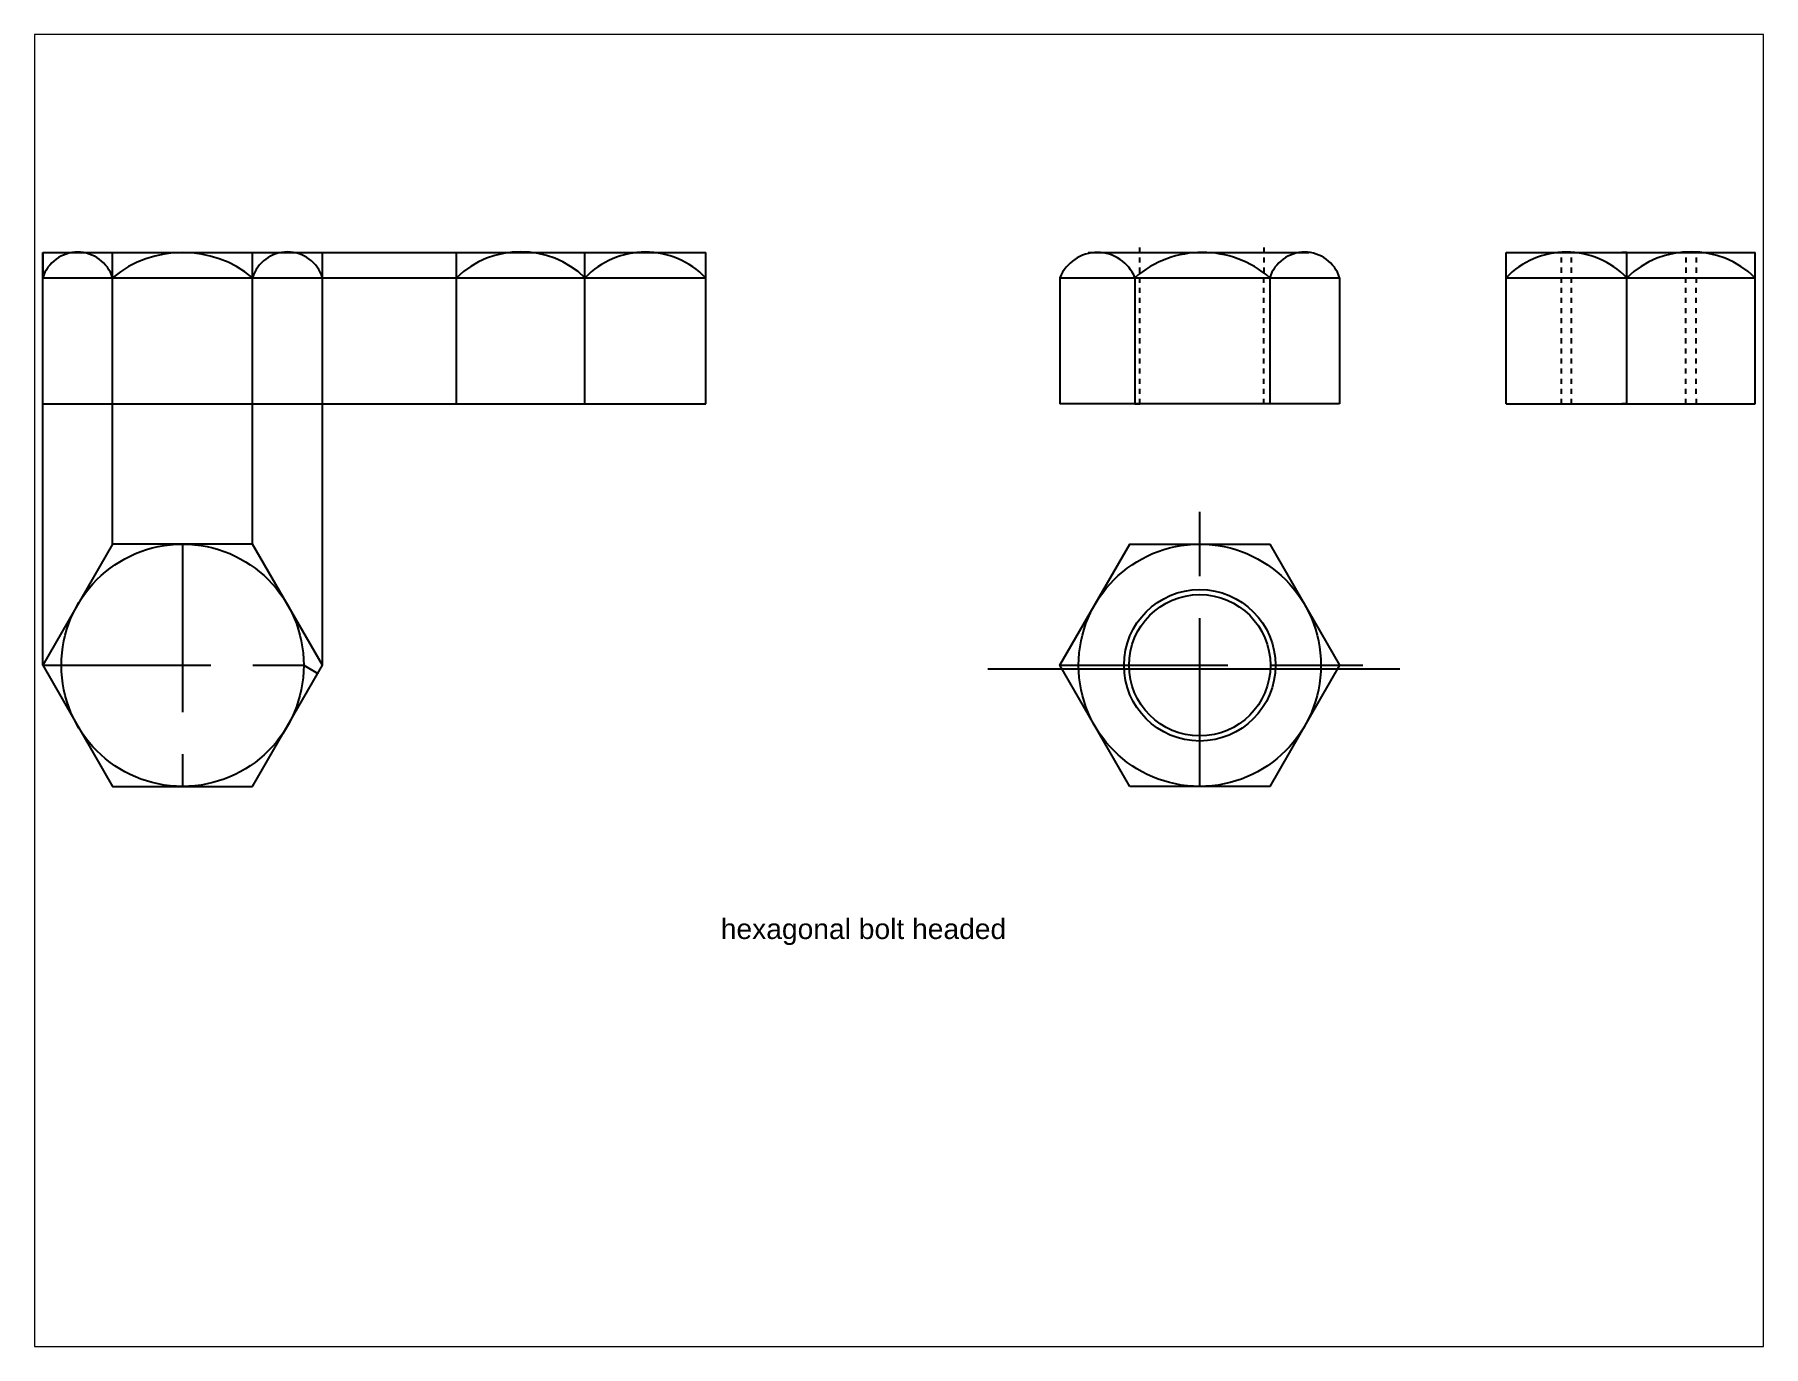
# Paper-space layout 'Layout1' of a CAD drawing. Header units: millimetres. Extents: x 26 to 231, y 20 to 176.
# The model-space entities are those that its viewports show. They can reach past a viewport. Long polylines and large blocks are cut down to what shows.
import ezdxf

# ---------------------------------------------------------------- set-up
doc = ezdxf.new("R2010")
doc.units = ezdxf.units.MM
doc.linetypes.add('ACAD_ISO02W100', pattern=[15, 12, -3])
doc.linetypes.add('ACAD_ISO08W100', pattern=[36, 24, -3, 6, -3])
doc.styles.get("Standard").update_dxf_attribs({"font": 'arial.ttf'})

msp = doc.modelspace()

# ---------------------------------------------------------------- linework, layer by layer
for p, q in [((590.723, 314.381), (590.723, 315.381)), ((615.25, 315.381), (615.25, 314.381)), ((373.335, 232.602), (373.335, 314.381)), ((373.335, 314.381), (504.686, 314.381)), ((373.335, 314.381), (373.335, 309.381)), ((387.192, 256.602), (387.192, 314.381)), ((414.905, 256.602), (414.905, 314.381)), ((428.761, 232.602), (428.761, 314.381)), ((455.303, 284.381), (455.303, 314.381)), ((480.77, 284.381), (480.77, 314.381)), ((504.686, 284.381), (504.686, 314.381)), ((580.485, 314.381), (624.269, 314.381)), ((590.723, 312.381), (590.723, 313.381)), ((615.25, 313.381), (615.25, 312.381)), ((663.244, 284.381), (663.244, 314.381)), ((663.244, 314.381), (712.627, 314.381)), ((674.202, 312.381), (674.202, 313.381)), ((676.202, 312.381), (676.202, 313.381)), ((687.161, 314.381), (686.161, 314.381)), ((687.161, 284.381), (687.161, 314.381)), ((698.894, 313.381), (698.894, 312.381)), ((700.894, 313.381), (700.894, 312.381)), ((712.627, 284.381), (712.627, 314.381)), ((373.335, 309.381), (504.686, 309.381)), ((574.854, 309.381), (630.28, 309.381)), ((574.854, 309.381), (574.854, 284.381)), ((589.723, 309.381), (589.723, 284.381)), ((590.723, 310.381), (590.723, 311.381)), ((590.723, 308.381), (590.723, 309.381)), ((615.25, 311.381), (615.25, 310.381)), ((615.25, 308.381), (615.25, 309.381)), ((630.28, 309.381), (630.28, 284.381)), ((674.202, 310.381), (674.202, 311.381)), ((674.202, 308.381), (674.202, 309.381)), ((676.202, 310.381), (676.202, 311.381)), ((676.202, 308.381), (676.202, 309.381)), ((698.894, 311.381), (698.894, 310.381)), ((698.894, 308.381), (698.894, 309.381)), ((700.894, 311.381), (700.894, 310.381)), ((700.894, 309.381), (700.894, 308.381)), ((590.723, 306.381), (590.723, 307.381)), ((590.723, 304.381), (590.723, 305.381)), ((615.25, 306.381), (615.25, 307.381)), ((615.25, 304.381), (615.25, 305.381)), ((674.202, 306.381), (674.202, 307.381)), ((674.202, 304.381), (674.202, 305.381)), ((676.202, 306.381), (676.202, 307.381)), ((676.202, 304.381), (676.202, 305.381)), ((698.894, 306.381), (698.894, 307.381)), ((698.894, 304.381), (698.894, 305.381)), ((700.894, 306.381), (700.894, 307.381)), ((700.894, 304.381), (700.894, 305.381)), ((590.723, 302.381), (590.723, 303.381)), ((615.25, 302.381), (615.25, 303.381)), ((674.202, 302.381), (674.202, 303.381)), ((676.202, 302.381), (676.202, 303.381)), ((698.894, 302.381), (698.894, 303.381)), ((700.894, 302.381), (700.894, 303.381)), ((590.723, 300.381), (590.723, 301.381)), ((590.723, 298.381), (590.723, 299.381)), ((615.25, 300.381), (615.25, 301.381)), ((615.25, 298.381), (615.25, 299.381)), ((674.202, 300.381), (674.202, 301.381)), ((674.202, 298.381), (674.202, 299.381)), ((676.202, 300.381), (676.202, 301.381)), ((676.202, 298.381), (676.202, 299.381)), ((698.894, 300.381), (698.894, 301.381)), ((698.894, 298.381), (698.894, 299.381)), ((700.894, 300.381), (700.894, 301.381)), ((700.894, 298.381), (700.894, 299.381)), ((590.723, 296.381), (590.723, 297.381)), ((590.723, 294.381), (590.723, 295.381)), ((615.25, 296.381), (615.25, 297.381)), ((615.25, 294.381), (615.25, 295.381)), ((674.202, 296.381), (674.202, 297.381)), ((674.202, 294.381), (674.202, 295.381)), ((676.202, 296.381), (676.202, 297.381)), ((676.202, 294.381), (676.202, 295.381)), ((698.894, 296.381), (698.894, 297.381)), ((698.894, 294.381), (698.894, 295.381)), ((700.894, 296.381), (700.894, 297.381)), ((700.894, 294.381), (700.894, 295.381)), ((590.723, 292.381), (590.723, 293.381)), ((590.723, 290.381), (590.723, 291.381)), ((615.25, 292.381), (615.25, 293.381)), ((615.25, 290.381), (615.25, 291.381)), ((674.202, 292.381), (674.202, 293.381)), ((674.202, 290.381), (674.202, 291.381)), ((676.202, 292.381), (676.202, 293.381)), ((676.202, 290.381), (676.202, 291.381)), ((698.894, 292.381), (698.894, 293.381)), ((698.894, 290.381), (698.894, 291.381)), ((700.894, 292.381), (700.894, 293.381)), ((700.894, 290.381), (700.894, 291.381)), ((590.723, 288.381), (590.723, 289.381)), ((615.25, 288.381), (615.25, 289.381)), ((674.202, 288.381), (674.202, 289.381)), ((676.202, 288.381), (676.202, 289.381)), ((698.894, 288.381), (698.894, 289.381)), ((700.894, 288.381), (700.894, 289.381)), ((373.335, 284.381), (504.686, 284.381)), ((630.28, 284.381), (574.854, 284.381)), ((589.723, 284.381), (590.723, 284.381)), ((590.723, 286.381), (590.723, 287.381)), ((590.723, 284.381), (590.723, 285.381)), ((615.25, 286.381), (615.25, 287.381)), ((615.25, 284.381), (615.25, 285.381)), ((663.244, 284.381), (712.627, 284.381)), ((674.202, 286.381), (674.202, 287.381)), ((674.202, 284.381), (674.202, 285.381)), ((675.202, 284.381), (687.161, 284.381)), ((676.202, 286.381), (676.202, 287.381)), ((676.202, 284.381), (676.202, 285.381)), ((687.161, 284.381), (686.161, 284.381)), ((686.161, 284.381), (688.161, 284.381)), ((687.161, 284.381), (699.894, 284.381)), ((698.894, 286.381), (698.894, 287.381)), ((698.894, 284.381), (698.894, 285.381)), ((700.894, 286.381), (700.894, 287.381)), ((700.894, 285.381), (700.894, 284.381)), ((425.048, 232.602), (427.833, 230.994))]:
    msp.add_line(p, q)
at = {"linetype": 'ACAD_ISO08W100'}
msp.add_line((616.423, 309.381), (616.423, 284.381), dxfattribs=at)
at = {"linetype": 'ByBlock'}
msp.add_line((663.244, 309.381), (712.627, 309.381), dxfattribs=at)
at = {"linetype": 'ACAD_ISO02W100'}
for p, q in [((602.567, 208.602), (602.567, 263.002)), ((401.048, 256.602), (401.048, 208.602)), ((373.335, 232.602), (425.048, 232.602)), ((574.854, 232.602), (634.875, 232.602))]:
    msp.add_line(p, q, dxfattribs=at)
for points in [[(414.905, 208.602), (428.761, 232.602), (414.905, 256.602), (387.192, 256.602), (373.335, 232.602), (387.192, 208.602)], [(588.711, 208.602), (574.854, 232.602), (588.711, 256.602), (616.423, 256.602), (630.28, 232.602), (616.423, 208.602)]]:
    msp.add_lwpolyline(points, close=True)
for centre, radius in [((401.048, 232.602), 24), ((602.567, 232.602), 24), ((602.567, 232.602), 15), ((602.567, 232.602), 14)]:
    msp.add_circle(centre, radius)
for centre, radius, start, end in [((380.264, 307.165), 7.274, 17.73574, 162.26426), ((401.048, 292.701), 21.685, 50.28356, 129.71644), ((421.833, 307.25), 7.249, 17.10276, 162.89724), ((468.037, 296.11), 18.392, 46.18489, 133.81511), ((492.728, 297.758), 16.676, 44.18659, 135.81341), ((623.352, 307.165), 7.274, 17.73574, 162.26426), ((675.202, 297.758), 16.676, 44.18659, 135.81341), ((699.894, 296.11), 18.392, 46.18489, 133.81511), ((414.905, 309.381), 1.607774677692186e-13, 217.13218, 296.56505), ((588.711, 309.381), 1.607774677692186e-13, 243.43495, 322.86782)]:
    msp.add_arc(centre, radius, start, end)
at = {"linetype": 'ACAD_ISO08W100'}
for centre, radius, start, end in [((582.289, 306.363), 8.024, 22.09618, 157.90382), ((603.073, 294.097), 20.294, 48.8639, 131.1361)]:
    msp.add_arc(centre, radius, start, end, dxfattribs=at)

# ---------------------------------------------------------------- texts
at = {"linetype": 'ByBlock', "insert": (507.673, 182.375), "char_height": 4, "attachment_point": 1}
msp.add_mtext_dynamic_manual_height_columns('hexagonal bolt headed', width=309.16148, gutter_width=12.5, heights=[0], dxfattribs=at)

psp = doc.layouts.get("Layout1")

# ---------------------------------------------------------------- linework, layer by layer
psp.add_line((139.05, 100.09), (188.06, 100.09))

# ---------------------------------------------------------------- viewports
at = {"layer": '0'}
psp.add_viewport(center=(128.5, 97.5), size=(205.6, 156), view_center_point=(542.981, 227.607), view_height=259.88341, dxfattribs=at)

doc.saveas('drawing.dxf')
